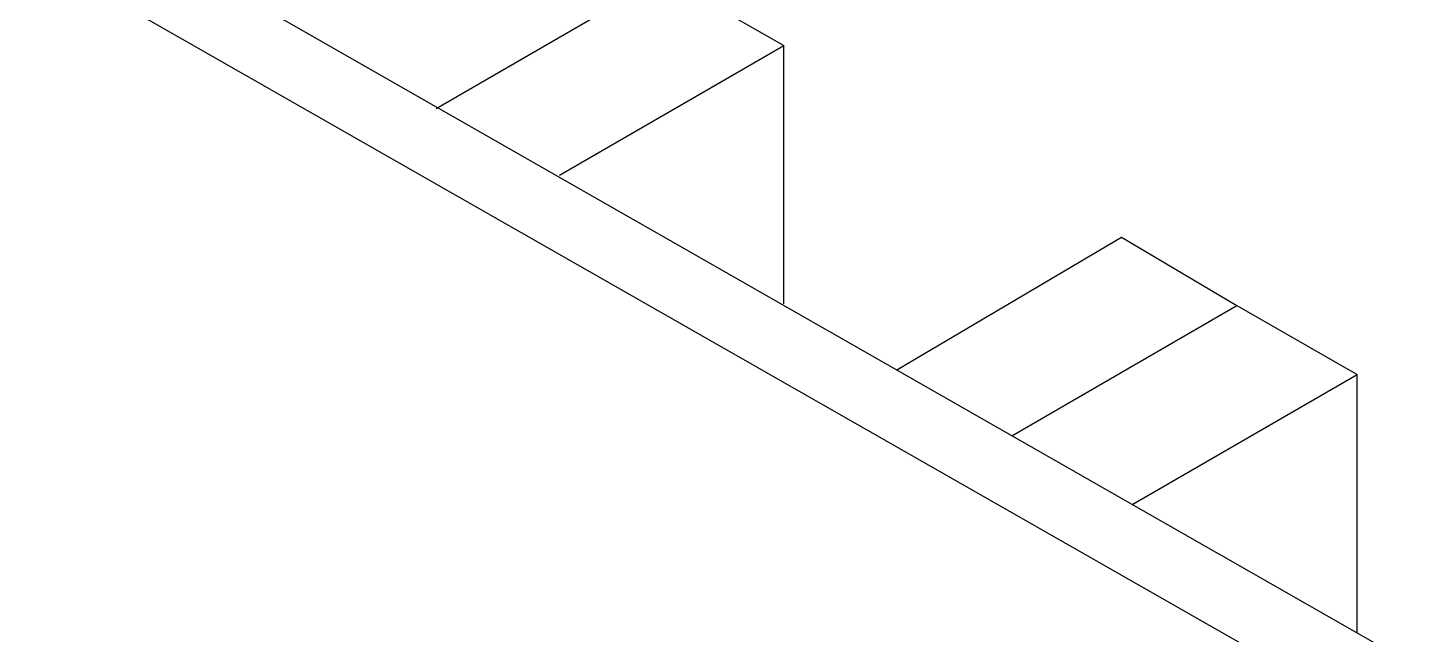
# Model space of a CAD drawing. Header units: inches. Extents: x -20.8 to 74.7, y -53.7 to 19.1.
# Drawn here: x -9.652 to -8.202, y -23.891 to -23.26 of the extents above; entities that cross this region are included whole.
import ezdxf

# ---------------------------------------------------------------- set-up
doc = ezdxf.new("R2010")
doc.units = ezdxf.units.IN
doc.header["$MEASUREMENT"] = 0
doc.layers.add('G-ANNO-TTLB', color=7, linetype='Continuous', lineweight=0)
doc.layers.add('TYVEK', color=7, linetype='Continuous', lineweight=0)

msp = doc.modelspace()

# ---------------------------------------------------------------- hatches: boundary and pattern name
at = {"layer": 'G-ANNO-TTLB', "true_color": 0xb9529f, "transparency": 33554687}
h = msp.add_hatch(color=233, dxfattribs=at)
edge = h.paths.add_edge_path()
edge.add_spline(control_points=[(19.8832, -53.7487), (19.8832, -53.7487), (-20.8169, -53.7487), (-20.8169, -53.7487), (-20.8169, -53.7487), (-20.8169, -19.6134), (-20.8169, -19.6134), (-20.8169, -19.6134), (19.8832, -19.6134), (19.8832, -19.6134), (19.8832, -19.6134), (19.8832, -53.7487), (19.8832, -53.7487)], knot_values=[0, 0, 0, 0, 1, 1, 1, 2, 2, 2, 3, 3, 3, 4, 4, 4, 4], degree=3, periodic=0)
edge = h.paths.add_edge_path()
edge.add_spline(control_points=[(-20.6918, -19.7385), (-20.6918, -19.7385), (-20.6918, -53.6237), (-20.6918, -53.6237), (-20.6918, -53.6237), (19.7581, -53.6237), (19.7581, -53.6237), (19.7581, -53.6237), (19.7581, -19.7385), (19.7581, -19.7385), (19.7581, -19.7385), (-20.6918, -19.7385), (-20.6918, -19.7385)], knot_values=[0, 0, 0, 0, 1, 1, 1, 2, 2, 2, 3, 3, 3, 4, 4, 4, 4], degree=3, periodic=0)
edge.add_line((-20.6918, -19.7385), (-20.6918, -19.7385))

# ---------------------------------------------------------------- linework, layer by layer
at = {"layer": 'G-ANNO-TTLB'}
for points in [[(19.8832, -53.7487), (19.8832, -53.7487), (-20.8169, -53.7487), (-20.8169, -53.7487), (-20.8169, -53.7487), (-20.8169, -19.6134), (-20.8169, -19.6134), (-20.8169, -19.6134), (19.8832, -19.6134), (19.8832, -19.6134), (19.8832, -19.6134), (19.8832, -53.7487), (19.8832, -53.7487)], [(-20.6918, -19.7385), (-20.6918, -19.7385), (-20.6918, -53.6237), (-20.6918, -53.6237), (-20.6918, -53.6237), (19.7581, -53.6237), (19.7581, -53.6237), (19.7581, -53.6237), (19.7581, -19.7385), (19.7581, -19.7385), (19.7581, -19.7385), (-20.6918, -19.7385), (-20.6918, -19.7385)]]:
    msp.add_open_spline(points, degree=3, knots=[0, 0, 0, 0, 1, 1, 1, 2, 2, 2, 3, 3, 3, 4, 4, 4, 4], dxfattribs=at)
at = {"layer": 'TYVEK', "color": 2, "lineweight": 25, "true_color": 0xf5eb12}
msp.add_line((-6.0861, -25.1356), (-9.8204, -23.0032), dxfattribs=at)
at = {"layer": 'TYVEK', "color": 18, "lineweight": 25, "true_color": 0x000000}
msp.add_line((-6.1554, -25.1763), (-9.8897, -23.0439), dxfattribs=at)
at = {"layer": 'TYVEK', "color": 33, "lineweight": 25, "true_color": 0xcb9865}
for p, q in [((-9.2273, -23.3436), (-8.9904, -23.2065)), ((-8.9904, -23.2065), (-8.8654, -23.2782)), ((-9.0987, -23.4132), (-8.8654, -23.2782)), ((-8.8654, -23.547), (-8.8654, -23.2782)), ((-8.7477, -23.6157), (-8.514, -23.4775)), ((-8.514, -23.4775), (-8.3938, -23.5487)), ((-8.6279, -23.6842), (-8.3938, -23.5487)), ((-8.3938, -23.5487), (-8.2687, -23.6204)), ((-8.5021, -23.7554), (-8.2687, -23.6204)), ((-8.2687, -23.8892), (-8.2687, -23.6204))]:
    msp.add_line(p, q, dxfattribs=at)

doc.saveas('drawing.dxf')
